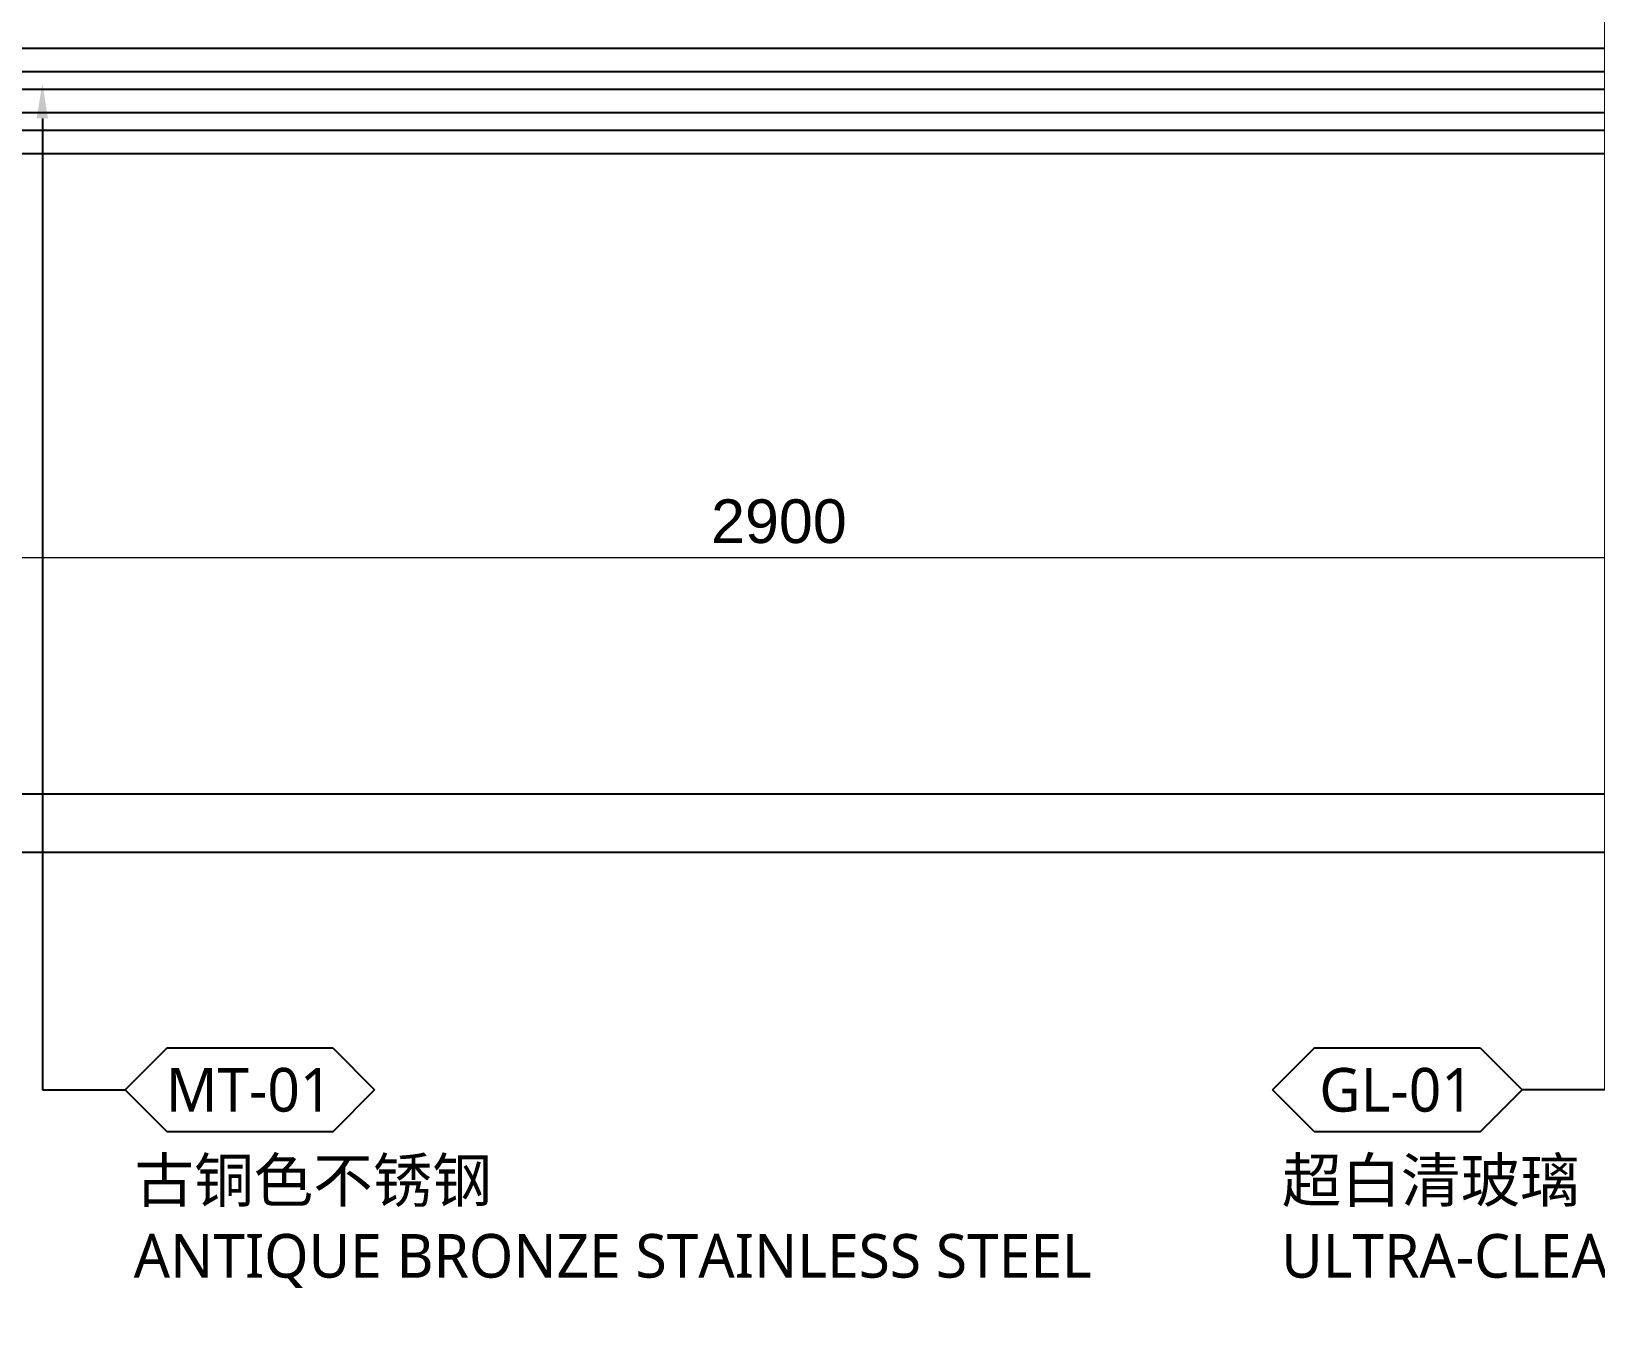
# Model space of a CAD drawing. Header units: millimetres. Extents: x 92928 to 223128, y -11456 to 21098.
# Drawn here: x 216346 to 217690, y 2026 to 3138 of the extents above; entities that cross this region are included whole.
import ezdxf
from ezdxf import colors
from ezdxf.entities.mleader import LeaderData, LeaderLine
from ezdxf.enums import TextEntityAlignment as Align
from ezdxf.math import Vec2, Vec3

# ---------------------------------------------------------------- set-up
doc = ezdxf.new("R2010")
doc.units = ezdxf.units.MM
doc.layers.get('Defpoints').update_dxf_attribs({"color": 250})
doc.layers.add('_ACM-A-ANNO-DIMS', color=2, linetype='Continuous', lineweight=13)
doc.layers.add('_ACM-A-ANNO-DIMS @ 15', color=2, linetype='Continuous', lineweight=13)
doc.layers.add('I-PL-IDS-MILL', color=40, linetype='Continuous')
doc.layers.add('WALL TYPE$0$G-ANNO-NOTE-CH', color=7, linetype='Continuous')
doc.styles.add('Arial', font='ARIALUNI.ttf')
doc.styles.add('WALL TYPE$0$Aecom Chinese', font='Microsoft YaHei.ttf')
doc.dimstyles.new('Aec-Arch-M-注释性', dxfattribs={"dimscale": 2, "dimtxt": 2.5, "dimasz": 2, "dimexe": 2, "dimexo": 2, "dimgap": 0.8, "dimtad": 1, "dimdec": 0, "dimrnd": 5, "dimzin": 3, "dimdsep": 46, "dimtxsty": 'Arial', "dimblk": 'WALL TYPE$0$_ArchTick', "dimcen": 2.5, "dimdle": 2, "dimclrd": 256, "dimclrt": 256, "dimazin": 2, "dimtfac": 0.75, "dimtdec": 0, "dimtix": 1, "dimtmove": 2, "dimatfit": 2, "dimfxl": 5, "dimfxlon": 1, "dimtolj": 1, "dimtzin": 0, "dimlwd": -1, "dimarcsym": 0})

# ---------------------------------------------------------------- blocks, each defined once
blk = doc.blocks.new('WALL TYPE$0$_ArchTick')
at = {"color": 0, "linetype": 'ByBlock', "const_width": 0.15}
blk.add_lwpolyline([(-0.5, -0.5), (0.5, 0.5)], dxfattribs=at)
blk = doc.blocks.new('*D598')
at = {"layer": '_ACM-A-ANNO-DIMS', "color": 0, "lineweight": -2, "transparency": 16777216}
for p, q in [((215538.1, 2611.1), (215538.1, 2716.1)), ((218438.1, 2611.1), (218438.1, 2716.1))]:
    blk.add_line(p, q, dxfattribs=at)
at = {"layer": '_ACM-A-ANNO-DIMS', "transparency": 16777216}
blk.add_line((218468.1, 2686.1), (215508.1, 2686.1), dxfattribs=at)
at = {"layer": 'Defpoints', "color": 0, "transparency": 16777216}
for p in [(215538.1, 2686.1), (215538.1, 2483.4), (218438.1, 2483.4)]:
    blk.add_point(p, dxfattribs=at)
at = {"layer": '_ACM-A-ANNO-DIMS', "transparency": 16777216, "xscale": 30, "yscale": 30, "zscale": 30, "rotation": 180}
blk.add_blockref('WALL TYPE$0$_ArchTick', (215538.1, 2686.1), dxfattribs=at)
at = {"layer": '_ACM-A-ANNO-DIMS', "transparency": 16777216, "xscale": 30, "yscale": 30, "zscale": 30}
blk.add_blockref('WALL TYPE$0$_ArchTick', (218438.1, 2686.1), dxfattribs=at)
at = {"layer": '_ACM-A-ANNO-DIMS', "transparency": 16777216, "insert": (216988.1, 2717.3), "char_height": 37.5, "attachment_point": 5, "style": 'Arial'}
blk.add_mtext('\\A1;2900', dxfattribs=at)
blk = doc.blocks.new('WHA12202707')
at = {"transparency": 16777216}
for p, q in [((2.381, 2.381), (0, 0)), ((11.906, 2.381), (2.381, 2.381)), ((11.906, 2.381), (14.287, 0)), ((2.381, -2.381), (0, 0)), ((11.906, -2.381), (14.287, 0)), ((2.381, -2.381), (11.906, -2.381))]:
    blk.add_line(p, q, dxfattribs=at)
at = {"transparency": 16777216, "style": 'WALL TYPE$0$Aecom Chinese'}
blk.add_attdef('英文2', (0.492, -14.583), '', height=2.5, dxfattribs=at)
at = {"layer": 'WALL TYPE$0$G-ANNO-NOTE-CH', "transparency": 16777216, "style": 'WALL TYPE$0$Aecom Chinese'}
blk.add_attdef('编号', text='', height=2.5, dxfattribs=at).set_placement((7.101, 0), align=Align.MIDDLE)
for tag, p in [('中文', (0.538, -5.179)), ('英文', (0.492, -9.507))]:
    blk.add_attdef(tag, text='', height=2.5, dxfattribs=at).set_placement(p, align=Align.MIDDLE_LEFT)

msp = doc.modelspace()

# ---------------------------------------------------------------- linework, layer by layer
at = {"layer": 'I-PL-IDS-MILL'}
for points in [[(220158.8, 1685.8, 0.5221), (220428.1, 1873.4), (220428.1, 2623.4, 0.414214), (219928.1, 3123.4), (214048.1, 3123.4, 0.414214), (213548.1, 2623.4), (213548.1, 1873.4, 0.5221), (213817.4, 1685.8, 0.5221)], [(220149.1, 1711.7, 0.554397), (220408.1, 1873.4), (220408.1, 2623.4, 0.414214), (219928.1, 3103.4), (214048.1, 3103.4, 0.414214), (213568.1, 2623.4), (213568.1, 1873.4, 0.554397), (213827, 1711.7)], [(213805.1, 1756.6, -0.554397), (213618.1, 1873.4), (213618.1, 2623.4, -0.414214), (214048.1, 3053.4), (219928.1, 3053.4, -0.414214), (220358.1, 2623.4), (220358.1, 1873.4, -0.554397), (220171.1, 1756.6)], [(213777.6, 1767.4, -0.496077), (213638.1, 1873.4), (213638.1, 2623.4, -0.414214), (214048.1, 3033.4), (219928.1, 3033.4, -0.414214), (220338.1, 2623.4), (220338.1, 1873.4, -0.496077), (220198.6, 1767.4)], [(213811.4, 1743.7), (214088.1, 1743.7, 0.414214), (214188.1, 1843.7), (214188.1, 2253.4, -0.414214), (214418.1, 2483.4), (219558.1, 2483.4, -0.414214), (219788.1, 2253.4), (219788.1, 1843.7, 0.414214), (219888.1, 1743.7), (220164.8, 1743.7)]]:
    msp.add_lwpolyline(points, format="xyb", dxfattribs=at)
at = {"layer": 'I-PL-IDS-MILL', "color": 8}
msp.add_lwpolyline([(213671.3, 1750.4, -0.258654), (213603.1, 1873.4), (213603.1, 2623.4, -0.414214), (214048.1, 3068.4), (219928.1, 3068.4, -0.414214), (220373.1, 2623.4), (220373.1, 1873.4, -0.258654), (220304.9, 1750.4), (220315.5, 1733.5, 0.258654), (220393.1, 1873.4), (220393.1, 2623.4, 0.414214), (219928.1, 3088.4), (214048.1, 3088.4, 0.414214), (213583.1, 2623.4), (213583.1, 1873.4, 0.258654), (213660.7, 1733.5)], format="xyb", close=True, dxfattribs=at)
msp.add_lwpolyline([(213835.8, 1693.7), (214088.1, 1693.7, 0.414214), (214238.1, 1843.7), (214238.1, 2253.4, -0.414214), (214418.1, 2433.4), (219558.1, 2433.4, -0.414214), (219738.1, 2253.4), (219738.1, 1843.7, 0.414214), (219888.1, 1693.7), (220140.4, 1693.7)], format="xyb", dxfattribs=at)

# ---------------------------------------------------------------- dimensions: what is measured, and where the dimension line sits
at = {"layer": '_ACM-A-ANNO-DIMS @ 15'}
dim = msp.add_linear_dim(base=(215538.1, 2686.1), p1=(218438.1, 2483.4), p2=(215538.1, 2483.4), dimstyle='Aec-Arch-M-注释性', override={"dimscale": 15, "dimzin": 8, "dimtix": 1, "dimtofl": 1, "dimtmove": 2, "dimatfit": 2}, dxfattribs=at)
dim.commit()
dim.dimension.update_dxf_attribs({"geometry": '*D598', "text_midpoint": (216988.1, 2717.3)})

# ---------------------------------------------------------------- leaders
ml = msp.add_multileader_block('Standard', dxfattribs=at)
ml.set_content('WHA12202707', color=256, scale=15)
ml.set_attribute('编号', 'GL-01', width=0)
ml.set_attribute('中文', '超白清玻璃', width=0)
ml.set_attribute('英文', 'ULTRA-CLEAR GLASS', width=0)
ml.set_attribute('英文2', '', width=0)
ml.set_leader_properties(color=2)
ml.build(insert=Vec2(0, 0))
ml.multileader.update_dxf_attribs({"text_right_attachment_type": 6, "dogleg_length": 0.36, "arrow_head_size": 30, "scale": 15})
ctx = ml.context
ctx.base_point, ctx.scale, ctx.char_height, ctx.arrow_head_size, ctx.landing_gap_size, ctx.plane_origin = Vec3(217412, 2229.3), 15, 1125, 30, 1.35, Vec3(219534.8, 956.1)
ctx.right_attachment = 6
notes = []
notes.append((ctx, [(0, (1, 1, 0), (217697.4, 2229.3), (-1, 0), 71.1, [(0, [(217697.4, 3623)], 0, [])])]))
ctx.block.insert = Vec3(217412, 2229.3)
ml = msp.add_multileader_block('Standard', dxfattribs=at)
ml.set_content('WHA12202707', color=256, scale=15)
ml.set_attribute('编号', 'MT-01', width=0)
ml.set_attribute('中文', '古铜色不锈钢', width=0)
ml.set_attribute('英文', 'ANTIQUE BRONZE STAINLESS STEEL', width=0)
ml.set_attribute('英文2', '', width=0)
ml.set_leader_properties(color=2)
ml.build(insert=Vec2(0, 0))
ml.multileader.update_dxf_attribs({"text_right_attachment_type": 6, "dogleg_length": 0.36, "arrow_head_size": 30, "scale": 15})
ctx = ml.context
ctx.base_point, ctx.scale, ctx.char_height, ctx.arrow_head_size, ctx.landing_gap_size, ctx.plane_origin = Vec3(216426.6, 2229.3), 15, 1125, 30, 1.35, Vec3(218964.1, -2741.9)
ctx.right_attachment = 6
notes.append((ctx, [(0, (1, 1, 0), (216355.5, 2229.3), (1, 0), 71.1, [(1, [(216355.5, 3093.4)], 0, [])])]))
ctx.block.insert = Vec3(216426.6, 2229.3)
for ctx, leaders in notes:
    for number, flags, end, landing, length, lines in leaders:
        leader = LeaderData()
        leader.index, (leader.has_last_leader_line, leader.has_dogleg_vector, leader.attachment_direction) = number, flags
        leader.last_leader_point, leader.dogleg_vector, leader.dogleg_length = Vec3(end), Vec3(landing), length
        for number, points, colour, breaks in lines:
            line = LeaderLine()
            line.index, line.vertices, line.color, line.breaks = number, Vec3.list(points), colors.encode_raw_color(colour), breaks
            leader.lines.append(line)
        ctx.leaders.append(leader)

doc.saveas('drawing.dxf')
